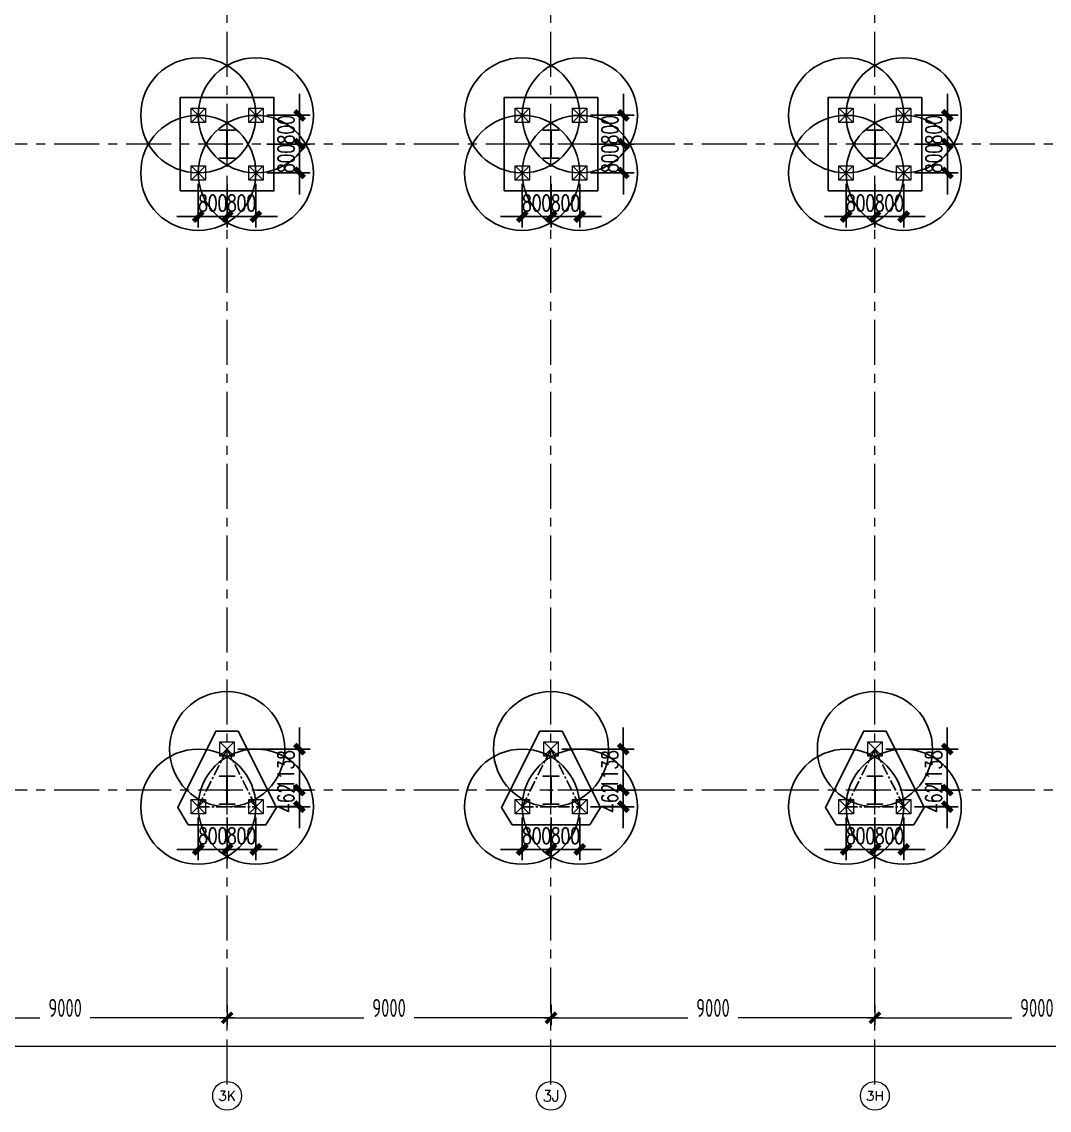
# Model space of a CAD drawing. Extents: x -1201378 to 2367219, y -619313 to 244905.
# Drawn here: x -770463 to -741915, y -264144 to -233898 of the extents above; entities that cross this region are included whole.
import ezdxf
from ezdxf.enums import TextEntityAlignment as Align

# ---------------------------------------------------------------- set-up
doc = ezdxf.new("R2010")
doc.units = 0
doc.header["$LTSCALE"] = 1000
doc.linetypes.add('CENTER', pattern=[2, 1.25, -0.25, 0.25, -0.25])
doc.layers.get('0').update_dxf_attribs({"linetype": 'CONTINUOUS'})
doc.layers.get('Defpoints').update_dxf_attribs({"linetype": 'CONTINUOUS'})
for name, color, linetype in [('A-WINDOW', 140, 'CONTINUOUS'), ('S-DIMZ', 115, 'CONTINUOUS'), ('S-DOTE1', 140, 'CENTER'), ('S-HATCH1-W', 252, 'CONTINUOUS')]:
    doc.layers.add(name, color=color, linetype=linetype)
for name, color, linetype, lineweight in [('S-axis', 111, 'CONTINUOUS', 0), ('S-col', 2, 'CONTINUOUS', 0), ('S-dote', 5, 'CENTER', 0), ('S-zhuang', 1, 'CONTINUOUS', 0)]:
    doc.layers.add(name, color=color, linetype=linetype, lineweight=lineweight)
doc.styles.add('_TCH_AXIS', font='COMPLEX', dxfattribs={"bigfont": 'GBCBIG'})
doc.styles.add('SS1', font='tj-romans1.shx', dxfattribs={"width": 0.7, "bigfont": 'tj-hztxt1.shx'})
doc.styles.add('TSSD_Dimension', font='tssdeng.shx', dxfattribs={"width": 0.7, "bigfont": 'hztxt.shx'})
doc.dimstyles.new('S-150-ARCHI', dxfattribs={"dimscale": 150, "dimtxt": 3, "dimasz": 2, "dimexe": 2, "dimexo": 2, "dimgap": 1, "dimtad": 1, "dimdec": 0, "dimzin": 0, "dimdsep": 46, "dimtxsty": 'SS1', "dimblk1": 'TT', "dimblk2": 'TT', "dimsah": 1, "dimcen": 1, "dimclrd": 256, "dimclre": 256, "dimclrt": 256, "dimadec": 0, "dimazin": 0, "dimtfac": 1, "dimtdec": 0, "dimtix": 1, "dimtmove": 2, "dimatfit": 0, "dimldrblk": 'TT', "dimfxl": 2, "dimtolj": 1, "dimtzin": 0, "dimarcsym": 0})
doc.dimstyles.new('TSSD_200_200', dxfattribs={"dimtxt": 500, "dimasz": 200, "dimexe": 200, "dimexo": 500, "dimgap": 200, "dimtad": 1, "dimdec": 0, "dimzin": 0, "dimdsep": 46, "dimtxsty": 'TSSD_Dimension', "dimblk": 'ARCHTICK', "dimcen": 0, "dimdle": 200, "dimclrt": 7, "dimadec": 0, "dimazin": 0, "dimtfac": 1, "dimtdec": 0, "dimtix": 1, "dimtmove": 2, "dimatfit": 3, "dimfxl": 1, "dimtolj": 1, "dimtzin": 0, "dimarcsym": 0})

# ---------------------------------------------------------------- blocks, each defined once
blk = doc.blocks.new('w42343243')
at = {"layer": 'S-col'}
blk.add_lwpolyline([(-165069, 621020), (-164639, 621020), (-164639, 621002), (-164848, 621002), (-164848, 620238), (-164639, 620238), (-164639, 620220), (-165069, 620220), (-165069, 620238), (-164860, 620238), (-164860, 621002), (-165069, 621002)], close=True, dxfattribs=at)
blk = doc.blocks.new('42343')
at = {"layer": 'A-WINDOW'}
for p in [(-45000, -53750), (-36000, -53750), (-27000, -53750), (-45000, -71700), (-36000, -71700), (-27000, -71700)]:
    blk.add_blockref('w42343243', p, dxfattribs=at)
blk = doc.blocks.new('_ArchTick')
at = {"color": 0, "linetype": 'ByBlock', "const_width": 0.5}
blk.add_lwpolyline([(-0.71, -0.71), (0.71, 0.71)], dxfattribs=at)
blk = doc.blocks.new('*D498')
at = {"layer": 'Defpoints', "color": 0, "transparency": 16777216}
for p in [(-173758, -360718), (-164758, -360718), (-164758, -361576)]:
    blk.add_point(p, dxfattribs=at)
at = {"layer": 'S-axis', "color": 0, "lineweight": -2, "transparency": 16777216}
for p, q in [((-173758, -361218), (-173758, -361776)), ((-164758, -361218), (-164758, -361776)), ((-173958, -361576), (-169957, -361576)), ((-164558, -361576), (-168560, -361576))]:
    blk.add_line(p, q, dxfattribs=at)
at = {"layer": 'S-axis', "color": 0, "lineweight": -2, "transparency": 16777216, "xscale": 200, "yscale": 200, "zscale": 200, "rotation": 180}
blk.add_blockref('_ArchTick', (-173758, -361576), dxfattribs=at)
at = {"layer": 'S-axis', "color": 0, "lineweight": -2, "transparency": 16777216, "xscale": 200, "yscale": 200, "zscale": 200}
blk.add_blockref('_ArchTick', (-164758, -361576), dxfattribs=at)
at = {"layer": 'S-axis', "color": 7, "transparency": 16777216, "insert": (-169258, -361301), "char_height": 500, "attachment_point": 5, "style": 'TSSD_Dimension'}
blk.add_mtext('\\A1;9000', dxfattribs=at)
blk = doc.blocks.new('*D499')
at = {"layer": 'Defpoints', "color": 0, "transparency": 16777216}
for p in [(-164758, -360718), (-155758, -360718), (-155758, -361576)]:
    blk.add_point(p, dxfattribs=at)
at = {"layer": 'S-axis', "color": 0, "lineweight": -2, "transparency": 16777216}
for p, q in [((-164758, -361218), (-164758, -361776)), ((-155758, -361218), (-155758, -361776)), ((-164958, -361576), (-160957, -361576)), ((-155558, -361576), (-159560, -361576))]:
    blk.add_line(p, q, dxfattribs=at)
at = {"layer": 'S-axis', "color": 0, "lineweight": -2, "transparency": 16777216, "xscale": 200, "yscale": 200, "zscale": 200, "rotation": 180}
blk.add_blockref('_ArchTick', (-164758, -361576), dxfattribs=at)
at = {"layer": 'S-axis', "color": 0, "lineweight": -2, "transparency": 16777216, "xscale": 200, "yscale": 200, "zscale": 200}
blk.add_blockref('_ArchTick', (-155758, -361576), dxfattribs=at)
at = {"layer": 'S-axis', "color": 7, "transparency": 16777216, "insert": (-160258, -361301), "char_height": 500, "attachment_point": 5, "style": 'TSSD_Dimension'}
blk.add_mtext('\\A1;9000', dxfattribs=at)
blk = doc.blocks.new('*D500')
at = {"layer": 'Defpoints', "color": 0, "transparency": 16777216}
for p in [(-155758, -360718), (-146758, -360718), (-146758, -361576)]:
    blk.add_point(p, dxfattribs=at)
at = {"layer": 'S-axis', "color": 0, "lineweight": -2, "transparency": 16777216}
for p, q in [((-155758, -361218), (-155758, -361776)), ((-146758, -361218), (-146758, -361776)), ((-155958, -361576), (-151957, -361576)), ((-146558, -361576), (-150560, -361576))]:
    blk.add_line(p, q, dxfattribs=at)
at = {"layer": 'S-axis', "color": 0, "lineweight": -2, "transparency": 16777216, "xscale": 200, "yscale": 200, "zscale": 200, "rotation": 180}
blk.add_blockref('_ArchTick', (-155758, -361576), dxfattribs=at)
at = {"layer": 'S-axis', "color": 0, "lineweight": -2, "transparency": 16777216, "xscale": 200, "yscale": 200, "zscale": 200}
blk.add_blockref('_ArchTick', (-146758, -361576), dxfattribs=at)
at = {"layer": 'S-axis', "color": 7, "transparency": 16777216, "insert": (-151258, -361301), "char_height": 500, "attachment_point": 5, "style": 'TSSD_Dimension'}
blk.add_mtext('\\A1;9000', dxfattribs=at)
blk = doc.blocks.new('*D501')
at = {"layer": 'Defpoints', "color": 0, "transparency": 16777216}
for p in [(-146758, -360718), (-137758, -360718), (-137758, -361576)]:
    blk.add_point(p, dxfattribs=at)
at = {"layer": 'S-axis', "color": 0, "lineweight": -2, "transparency": 16777216}
for p, q in [((-146758, -361218), (-146758, -361776)), ((-137758, -361218), (-137758, -361776)), ((-146958, -361576), (-142957, -361576)), ((-137558, -361576), (-141560, -361576))]:
    blk.add_line(p, q, dxfattribs=at)
at = {"layer": 'S-axis', "color": 0, "lineweight": -2, "transparency": 16777216, "xscale": 200, "yscale": 200, "zscale": 200, "rotation": 180}
blk.add_blockref('_ArchTick', (-146758, -361576), dxfattribs=at)
at = {"layer": 'S-axis', "color": 0, "lineweight": -2, "transparency": 16777216, "xscale": 200, "yscale": 200, "zscale": 200}
blk.add_blockref('_ArchTick', (-137758, -361576), dxfattribs=at)
at = {"layer": 'S-axis', "color": 7, "transparency": 16777216, "insert": (-142258, -361301), "char_height": 500, "attachment_point": 5, "style": 'TSSD_Dimension'}
blk.add_mtext('\\A1;9000', dxfattribs=at)
blk = doc.blocks.new('*D458')
at = {"layer": 'Defpoints', "color": 0, "transparency": 16777216}
for p in [(-268658, -360818), (-82958, -360818), (-82958, -362376)]:
    blk.add_point(p, dxfattribs=at)
at = {"layer": 'S-axis', "color": 0, "lineweight": -2, "transparency": 16777216}
for p, q in [((-268658, -361318), (-268658, -362576)), ((-82958, -361318), (-82958, -362576)), ((-268858, -362376), (-176749, -362376)), ((-82758, -362376), (-174868, -362376))]:
    blk.add_line(p, q, dxfattribs=at)
at = {"layer": 'S-axis', "color": 0, "lineweight": -2, "transparency": 16777216, "xscale": 200, "yscale": 200, "zscale": 200, "rotation": 180}
blk.add_blockref('_ArchTick', (-268658, -362376), dxfattribs=at)
at = {"layer": 'S-axis', "color": 0, "lineweight": -2, "transparency": 16777216, "xscale": 200, "yscale": 200, "zscale": 200}
blk.add_blockref('_ArchTick', (-82958, -362376), dxfattribs=at)
at = {"layer": 'S-axis', "color": 7, "transparency": 16777216, "insert": (-175808, -362101), "char_height": 500, "attachment_point": 5, "style": 'TSSD_Dimension'}
blk.add_mtext('\\A1;185700', dxfattribs=at)
blk = doc.blocks.new('S-ZHUANG-400')
at = {"layer": 'S-zhuang'}
for p, q in [((200, -200), (-200, 200)), ((-200, -200), (200, 200))]:
    blk.add_line(p, q, dxfattribs=at)
blk.add_lwpolyline([(-200, 200), (200, 200), (200, -200), (-200, -200)], close=True, dxfattribs=at)
blk = doc.blocks.new('CT4')
at = {"layer": 'Defpoints'}
for centre in [(-100831, -168442), (-99231, -168442), (-100831, -170042), (-99231, -170042)]:
    blk.add_circle(centre, 1600, dxfattribs=at)
at = {"layer": 'S-DOTE1', "ltscale": 0.25}
for p, q in [((-99971, -169242), (-100091, -169242)), ((-100031, -169182), (-100031, -169302))]:
    blk.add_line(p, q, dxfattribs=at)
at = {"layer": 'S-HATCH1-W'}
blk.add_lwpolyline([(-101331, -170542), (-101331, -167942), (-98731, -167942), (-98731, -170542)], close=True, dxfattribs=at)
at = {"layer": 'S-zhuang', "rotation": 90.00000000000001}
for p in [(-100831, -168442), (-99231, -168442), (-100831, -170042), (-99231, -170042)]:
    blk.add_blockref('S-ZHUANG-400', p, dxfattribs=at)
blk = doc.blocks.new('CT3')
at = {"layer": 'Defpoints'}
for centre in [(-101758, -256416), (-102558, -258016), (-100958, -258016)]:
    blk.add_circle(centre, 1600, dxfattribs=at)
at = {"layer": 'S-DOTE1', "ltscale": 0.25}
for p, q in [((-101698, -257554), (-101818, -257554)), ((-101758, -257494), (-101758, -257614))]:
    blk.add_line(p, q, dxfattribs=at)
at = {"layer": 'S-DOTE1', "linetype": 'CENTER', "ltscale": 0.25}
blk.add_lwpolyline([(-100958, -258016), (-101758, -256416), (-102558, -258016)], close=True, dxfattribs=at)
at = {"layer": 'S-HATCH1-W'}
blk.add_lwpolyline([(-101449, -255916), (-102067, -255916), (-103130, -258042), (-102837, -258516), (-100680, -258516), (-100387, -258042)], close=True, dxfattribs=at)
at = {"layer": 'S-zhuang', "rotation": 90.00000000000001}
for p in [(-101758, -256416), (-102558, -258016), (-100958, -258016)]:
    blk.add_blockref('S-ZHUANG-400', p, dxfattribs=at)
blk = doc.blocks.new('TT')
blk.add_line((-0.97, 0), (0.97, 0))
at = {"const_width": 0.45}
blk.add_lwpolyline([(-0.44, -0.44), (0.44, 0.44)], dxfattribs=at)
blk = doc.blocks.new('*D674')
at = {"layer": 'Defpoints', "color": 0, "transparency": 16777216}
for p in [(-765558, -238098), (-764758, -238098), (-764758, -239311)]:
    blk.add_point(p, dxfattribs=at)
at = {"layer": 'S-DIMZ', "lineweight": -2, "transparency": 16777216}
for p, q in [((-765558, -238398), (-765558, -239611)), ((-764758, -238398), (-764758, -239611)), ((-765858, -239311), (-766158, -239311)), ((-765558, -239311), (-764758, -239311)), ((-764458, -239311), (-764158, -239311))]:
    blk.add_line(p, q, dxfattribs=at)
at = {"layer": 'S-DIMZ', "lineweight": -2, "transparency": 16777216, "xscale": 300, "yscale": 300, "zscale": 300}
blk.add_blockref('TT', (-765558, -239311), dxfattribs=at)
at = {"layer": 'S-DIMZ', "lineweight": -2, "transparency": 16777216, "xscale": 300, "yscale": 300, "zscale": 300, "rotation": 180}
blk.add_blockref('TT', (-764758, -239311), dxfattribs=at)
at = {"layer": 'S-DIMZ', "transparency": 16777216, "insert": (-765158, -238936), "char_height": 450, "attachment_point": 5, "style": 'SS1'}
blk.add_mtext('\\A1;800', dxfattribs=at)
blk = doc.blocks.new('*D675')
at = {"layer": 'Defpoints', "color": 0, "transparency": 16777216}
for p in [(-764758, -238098), (-763958, -238098), (-763958, -239311)]:
    blk.add_point(p, dxfattribs=at)
at = {"layer": 'S-DIMZ', "lineweight": -2, "transparency": 16777216}
for p, q in [((-764758, -238398), (-764758, -239611)), ((-763958, -238398), (-763958, -239611)), ((-765058, -239311), (-765358, -239311)), ((-764758, -239311), (-763958, -239311)), ((-763658, -239311), (-763358, -239311))]:
    blk.add_line(p, q, dxfattribs=at)
at = {"layer": 'S-DIMZ', "lineweight": -2, "transparency": 16777216, "xscale": 300, "yscale": 300, "zscale": 300}
blk.add_blockref('TT', (-764758, -239311), dxfattribs=at)
at = {"layer": 'S-DIMZ', "lineweight": -2, "transparency": 16777216, "xscale": 300, "yscale": 300, "zscale": 300, "rotation": 180}
blk.add_blockref('TT', (-763958, -239311), dxfattribs=at)
at = {"layer": 'S-DIMZ', "transparency": 16777216, "insert": (-764358, -238936), "char_height": 450, "attachment_point": 5, "style": 'SS1'}
blk.add_mtext('\\A1;800', dxfattribs=at)
blk = doc.blocks.new('*D676')
at = {"layer": 'Defpoints', "color": 0, "transparency": 16777216}
for p in [(-763958, -236498), (-763958, -237298), (-762746, -237298)]:
    blk.add_point(p, dxfattribs=at)
at = {"layer": 'S-DIMZ', "lineweight": -2, "transparency": 16777216}
for p, q in [((-762746, -236198), (-762746, -235898)), ((-763658, -236498), (-762446, -236498)), ((-762746, -236498), (-762746, -237298)), ((-763658, -237298), (-762446, -237298)), ((-762746, -237598), (-762746, -237898))]:
    blk.add_line(p, q, dxfattribs=at)
at = {"layer": 'S-DIMZ', "lineweight": -2, "transparency": 16777216, "xscale": 300, "yscale": 300, "zscale": 300}
for p, rotation in [((-762746, -236498), 270), ((-762746, -237298), 90)]:
    blk.add_blockref('TT', p, dxfattribs=dict(at, rotation=rotation))
at = {"layer": 'S-DIMZ', "transparency": 16777216, "insert": (-763121, -236898), "char_height": 450, "attachment_point": 5, "rotation": 90, "style": 'SS1'}
blk.add_mtext('\\A1;800', dxfattribs=at)
blk = doc.blocks.new('*D677')
at = {"layer": 'Defpoints', "color": 0, "transparency": 16777216}
for p in [(-763958, -237298), (-763958, -238098), (-762746, -238098)]:
    blk.add_point(p, dxfattribs=at)
at = {"layer": 'S-DIMZ', "lineweight": -2, "transparency": 16777216}
for p, q in [((-762746, -236998), (-762746, -236698)), ((-763658, -237298), (-762446, -237298)), ((-762746, -237298), (-762746, -238098)), ((-763658, -238098), (-762446, -238098)), ((-762746, -238398), (-762746, -238698))]:
    blk.add_line(p, q, dxfattribs=at)
at = {"layer": 'S-DIMZ', "lineweight": -2, "transparency": 16777216, "xscale": 300, "yscale": 300, "zscale": 300}
for p, rotation in [((-762746, -237298), 270), ((-762746, -238098), 90)]:
    blk.add_blockref('TT', p, dxfattribs=dict(at, rotation=rotation))
at = {"layer": 'S-DIMZ', "transparency": 16777216, "insert": (-763121, -237698), "char_height": 450, "attachment_point": 5, "rotation": 90, "style": 'SS1'}
blk.add_mtext('\\A1;800', dxfattribs=at)
blk = doc.blocks.new('*D664')
at = {"layer": 'Defpoints', "color": 0, "transparency": 16777216}
for p in [(-765558, -255710), (-764758, -255710), (-764758, -256896)]:
    blk.add_point(p, dxfattribs=at)
at = {"layer": 'S-DIMZ', "lineweight": -2, "transparency": 16777216}
for p, q in [((-765558, -256010), (-765558, -257196)), ((-764758, -256010), (-764758, -257196)), ((-765858, -256896), (-766158, -256896)), ((-765558, -256896), (-764758, -256896)), ((-764458, -256896), (-764158, -256896))]:
    blk.add_line(p, q, dxfattribs=at)
at = {"layer": 'S-DIMZ', "lineweight": -2, "transparency": 16777216, "xscale": 300, "yscale": 300, "zscale": 300}
blk.add_blockref('TT', (-765558, -256896), dxfattribs=at)
at = {"layer": 'S-DIMZ', "lineweight": -2, "transparency": 16777216, "xscale": 300, "yscale": 300, "zscale": 300, "rotation": 180}
blk.add_blockref('TT', (-764758, -256896), dxfattribs=at)
at = {"layer": 'S-DIMZ', "transparency": 16777216, "insert": (-765158, -256521), "char_height": 450, "attachment_point": 5, "style": 'SS1'}
blk.add_mtext('\\A1;800', dxfattribs=at)
blk = doc.blocks.new('*D665')
at = {"layer": 'Defpoints', "color": 0, "transparency": 16777216}
for p in [(-764758, -255710), (-763958, -255710), (-763958, -256896)]:
    blk.add_point(p, dxfattribs=at)
at = {"layer": 'S-DIMZ', "lineweight": -2, "transparency": 16777216}
for p, q in [((-764758, -256010), (-764758, -257196)), ((-763958, -256010), (-763958, -257196)), ((-765058, -256896), (-765358, -256896)), ((-764758, -256896), (-763958, -256896)), ((-763658, -256896), (-763358, -256896))]:
    blk.add_line(p, q, dxfattribs=at)
at = {"layer": 'S-DIMZ', "lineweight": -2, "transparency": 16777216, "xscale": 300, "yscale": 300, "zscale": 300}
blk.add_blockref('TT', (-764758, -256896), dxfattribs=at)
at = {"layer": 'S-DIMZ', "lineweight": -2, "transparency": 16777216, "xscale": 300, "yscale": 300, "zscale": 300, "rotation": 180}
blk.add_blockref('TT', (-763958, -256896), dxfattribs=at)
at = {"layer": 'S-DIMZ', "transparency": 16777216, "insert": (-764358, -256521), "char_height": 450, "attachment_point": 5, "style": 'SS1'}
blk.add_mtext('\\A1;800', dxfattribs=at)
blk = doc.blocks.new('*D690')
at = {"layer": 'Defpoints', "color": 0, "transparency": 16777216}
for p in [(-756558, -238098), (-755758, -238098), (-755758, -239311)]:
    blk.add_point(p, dxfattribs=at)
at = {"layer": 'S-DIMZ', "lineweight": -2, "transparency": 16777216}
for p, q in [((-756558, -238398), (-756558, -239611)), ((-755758, -238398), (-755758, -239611)), ((-756858, -239311), (-757158, -239311)), ((-756558, -239311), (-755758, -239311)), ((-755458, -239311), (-755158, -239311))]:
    blk.add_line(p, q, dxfattribs=at)
at = {"layer": 'S-DIMZ', "lineweight": -2, "transparency": 16777216, "xscale": 300, "yscale": 300, "zscale": 300}
blk.add_blockref('TT', (-756558, -239311), dxfattribs=at)
at = {"layer": 'S-DIMZ', "lineweight": -2, "transparency": 16777216, "xscale": 300, "yscale": 300, "zscale": 300, "rotation": 180}
blk.add_blockref('TT', (-755758, -239311), dxfattribs=at)
at = {"layer": 'S-DIMZ', "transparency": 16777216, "insert": (-756158, -238936), "char_height": 450, "attachment_point": 5, "style": 'SS1'}
blk.add_mtext('\\A1;800', dxfattribs=at)
blk = doc.blocks.new('*D691')
at = {"layer": 'Defpoints', "color": 0, "transparency": 16777216}
for p in [(-755758, -238098), (-754958, -238098), (-754958, -239311)]:
    blk.add_point(p, dxfattribs=at)
at = {"layer": 'S-DIMZ', "lineweight": -2, "transparency": 16777216}
for p, q in [((-755758, -238398), (-755758, -239611)), ((-754958, -238398), (-754958, -239611)), ((-756058, -239311), (-756358, -239311)), ((-755758, -239311), (-754958, -239311)), ((-754658, -239311), (-754358, -239311))]:
    blk.add_line(p, q, dxfattribs=at)
at = {"layer": 'S-DIMZ', "lineweight": -2, "transparency": 16777216, "xscale": 300, "yscale": 300, "zscale": 300}
blk.add_blockref('TT', (-755758, -239311), dxfattribs=at)
at = {"layer": 'S-DIMZ', "lineweight": -2, "transparency": 16777216, "xscale": 300, "yscale": 300, "zscale": 300, "rotation": 180}
blk.add_blockref('TT', (-754958, -239311), dxfattribs=at)
at = {"layer": 'S-DIMZ', "transparency": 16777216, "insert": (-755358, -238936), "char_height": 450, "attachment_point": 5, "style": 'SS1'}
blk.add_mtext('\\A1;800', dxfattribs=at)
blk = doc.blocks.new('*D692')
at = {"layer": 'Defpoints', "color": 0, "transparency": 16777216}
for p in [(-754958, -236498), (-754958, -237298), (-753746, -237298)]:
    blk.add_point(p, dxfattribs=at)
at = {"layer": 'S-DIMZ', "lineweight": -2, "transparency": 16777216}
for p, q in [((-753746, -236198), (-753746, -235898)), ((-754658, -236498), (-753446, -236498)), ((-753746, -236498), (-753746, -237298)), ((-754658, -237298), (-753446, -237298)), ((-753746, -237598), (-753746, -237898))]:
    blk.add_line(p, q, dxfattribs=at)
at = {"layer": 'S-DIMZ', "lineweight": -2, "transparency": 16777216, "xscale": 300, "yscale": 300, "zscale": 300}
for p, rotation in [((-753746, -236498), 270), ((-753746, -237298), 90)]:
    blk.add_blockref('TT', p, dxfattribs=dict(at, rotation=rotation))
at = {"layer": 'S-DIMZ', "transparency": 16777216, "insert": (-754121, -236898), "char_height": 450, "attachment_point": 5, "rotation": 90, "style": 'SS1'}
blk.add_mtext('\\A1;800', dxfattribs=at)
blk = doc.blocks.new('*D693')
at = {"layer": 'Defpoints', "color": 0, "transparency": 16777216}
for p in [(-754958, -237298), (-754958, -238098), (-753746, -238098)]:
    blk.add_point(p, dxfattribs=at)
at = {"layer": 'S-DIMZ', "lineweight": -2, "transparency": 16777216}
for p, q in [((-753746, -236998), (-753746, -236698)), ((-754658, -237298), (-753446, -237298)), ((-753746, -237298), (-753746, -238098)), ((-754658, -238098), (-753446, -238098)), ((-753746, -238398), (-753746, -238698))]:
    blk.add_line(p, q, dxfattribs=at)
at = {"layer": 'S-DIMZ', "lineweight": -2, "transparency": 16777216, "xscale": 300, "yscale": 300, "zscale": 300}
for p, rotation in [((-753746, -237298), 270), ((-753746, -238098), 90)]:
    blk.add_blockref('TT', p, dxfattribs=dict(at, rotation=rotation))
at = {"layer": 'S-DIMZ', "transparency": 16777216, "insert": (-754121, -237698), "char_height": 450, "attachment_point": 5, "rotation": 90, "style": 'SS1'}
blk.add_mtext('\\A1;800', dxfattribs=at)
blk = doc.blocks.new('*D680')
at = {"layer": 'Defpoints', "color": 0, "transparency": 16777216}
for p in [(-756558, -255710), (-755758, -255710), (-755758, -256896)]:
    blk.add_point(p, dxfattribs=at)
at = {"layer": 'S-DIMZ', "lineweight": -2, "transparency": 16777216}
for p, q in [((-756558, -256010), (-756558, -257196)), ((-755758, -256010), (-755758, -257196)), ((-756858, -256896), (-757158, -256896)), ((-756558, -256896), (-755758, -256896)), ((-755458, -256896), (-755158, -256896))]:
    blk.add_line(p, q, dxfattribs=at)
at = {"layer": 'S-DIMZ', "lineweight": -2, "transparency": 16777216, "xscale": 300, "yscale": 300, "zscale": 300}
blk.add_blockref('TT', (-756558, -256896), dxfattribs=at)
at = {"layer": 'S-DIMZ', "lineweight": -2, "transparency": 16777216, "xscale": 300, "yscale": 300, "zscale": 300, "rotation": 180}
blk.add_blockref('TT', (-755758, -256896), dxfattribs=at)
at = {"layer": 'S-DIMZ', "transparency": 16777216, "insert": (-756158, -256521), "char_height": 450, "attachment_point": 5, "style": 'SS1'}
blk.add_mtext('\\A1;800', dxfattribs=at)
blk = doc.blocks.new('*D681')
at = {"layer": 'Defpoints', "color": 0, "transparency": 16777216}
for p in [(-755758, -255710), (-754958, -255710), (-754958, -256896)]:
    blk.add_point(p, dxfattribs=at)
at = {"layer": 'S-DIMZ', "lineweight": -2, "transparency": 16777216}
for p, q in [((-755758, -256010), (-755758, -257196)), ((-754958, -256010), (-754958, -257196)), ((-756058, -256896), (-756358, -256896)), ((-755758, -256896), (-754958, -256896)), ((-754658, -256896), (-754358, -256896))]:
    blk.add_line(p, q, dxfattribs=at)
at = {"layer": 'S-DIMZ', "lineweight": -2, "transparency": 16777216, "xscale": 300, "yscale": 300, "zscale": 300}
blk.add_blockref('TT', (-755758, -256896), dxfattribs=at)
at = {"layer": 'S-DIMZ', "lineweight": -2, "transparency": 16777216, "xscale": 300, "yscale": 300, "zscale": 300, "rotation": 180}
blk.add_blockref('TT', (-754958, -256896), dxfattribs=at)
at = {"layer": 'S-DIMZ', "transparency": 16777216, "insert": (-755358, -256521), "char_height": 450, "attachment_point": 5, "style": 'SS1'}
blk.add_mtext('\\A1;800', dxfattribs=at)
blk = doc.blocks.new('*D706')
at = {"layer": 'Defpoints', "color": 0, "transparency": 16777216}
for p in [(-747558, -238098), (-746758, -238098), (-746758, -239311)]:
    blk.add_point(p, dxfattribs=at)
at = {"layer": 'S-DIMZ', "lineweight": -2, "transparency": 16777216}
for p, q in [((-747558, -238398), (-747558, -239611)), ((-746758, -238398), (-746758, -239611)), ((-747858, -239311), (-748158, -239311)), ((-747558, -239311), (-746758, -239311)), ((-746458, -239311), (-746158, -239311))]:
    blk.add_line(p, q, dxfattribs=at)
at = {"layer": 'S-DIMZ', "lineweight": -2, "transparency": 16777216, "xscale": 300, "yscale": 300, "zscale": 300}
blk.add_blockref('TT', (-747558, -239311), dxfattribs=at)
at = {"layer": 'S-DIMZ', "lineweight": -2, "transparency": 16777216, "xscale": 300, "yscale": 300, "zscale": 300, "rotation": 180}
blk.add_blockref('TT', (-746758, -239311), dxfattribs=at)
at = {"layer": 'S-DIMZ', "transparency": 16777216, "insert": (-747158, -238936), "char_height": 450, "attachment_point": 5, "style": 'SS1'}
blk.add_mtext('\\A1;800', dxfattribs=at)
blk = doc.blocks.new('*D707')
at = {"layer": 'Defpoints', "color": 0, "transparency": 16777216}
for p in [(-746758, -238098), (-745958, -238098), (-745958, -239311)]:
    blk.add_point(p, dxfattribs=at)
at = {"layer": 'S-DIMZ', "lineweight": -2, "transparency": 16777216}
for p, q in [((-746758, -238398), (-746758, -239611)), ((-745958, -238398), (-745958, -239611)), ((-747058, -239311), (-747358, -239311)), ((-746758, -239311), (-745958, -239311)), ((-745658, -239311), (-745358, -239311))]:
    blk.add_line(p, q, dxfattribs=at)
at = {"layer": 'S-DIMZ', "lineweight": -2, "transparency": 16777216, "xscale": 300, "yscale": 300, "zscale": 300}
blk.add_blockref('TT', (-746758, -239311), dxfattribs=at)
at = {"layer": 'S-DIMZ', "lineweight": -2, "transparency": 16777216, "xscale": 300, "yscale": 300, "zscale": 300, "rotation": 180}
blk.add_blockref('TT', (-745958, -239311), dxfattribs=at)
at = {"layer": 'S-DIMZ', "transparency": 16777216, "insert": (-746358, -238936), "char_height": 450, "attachment_point": 5, "style": 'SS1'}
blk.add_mtext('\\A1;800', dxfattribs=at)
blk = doc.blocks.new('*D708')
at = {"layer": 'Defpoints', "color": 0, "transparency": 16777216}
for p in [(-745958, -236498), (-745958, -237298), (-744746, -237298)]:
    blk.add_point(p, dxfattribs=at)
at = {"layer": 'S-DIMZ', "lineweight": -2, "transparency": 16777216}
for p, q in [((-744746, -236198), (-744746, -235898)), ((-745658, -236498), (-744446, -236498)), ((-744746, -236498), (-744746, -237298)), ((-745658, -237298), (-744446, -237298)), ((-744746, -237598), (-744746, -237898))]:
    blk.add_line(p, q, dxfattribs=at)
at = {"layer": 'S-DIMZ', "lineweight": -2, "transparency": 16777216, "xscale": 300, "yscale": 300, "zscale": 300}
for p, rotation in [((-744746, -236498), 270), ((-744746, -237298), 90)]:
    blk.add_blockref('TT', p, dxfattribs=dict(at, rotation=rotation))
at = {"layer": 'S-DIMZ', "transparency": 16777216, "insert": (-745121, -236898), "char_height": 450, "attachment_point": 5, "rotation": 90, "style": 'SS1'}
blk.add_mtext('\\A1;800', dxfattribs=at)
blk = doc.blocks.new('*D709')
at = {"layer": 'Defpoints', "color": 0, "transparency": 16777216}
for p in [(-745958, -237298), (-745958, -238098), (-744746, -238098)]:
    blk.add_point(p, dxfattribs=at)
at = {"layer": 'S-DIMZ', "lineweight": -2, "transparency": 16777216}
for p, q in [((-744746, -236998), (-744746, -236698)), ((-745658, -237298), (-744446, -237298)), ((-744746, -237298), (-744746, -238098)), ((-745658, -238098), (-744446, -238098)), ((-744746, -238398), (-744746, -238698))]:
    blk.add_line(p, q, dxfattribs=at)
at = {"layer": 'S-DIMZ', "lineweight": -2, "transparency": 16777216, "xscale": 300, "yscale": 300, "zscale": 300}
for p, rotation in [((-744746, -237298), 270), ((-744746, -238098), 90)]:
    blk.add_blockref('TT', p, dxfattribs=dict(at, rotation=rotation))
at = {"layer": 'S-DIMZ', "transparency": 16777216, "insert": (-745121, -237698), "char_height": 450, "attachment_point": 5, "rotation": 90, "style": 'SS1'}
blk.add_mtext('\\A1;800', dxfattribs=at)
blk = doc.blocks.new('*D696')
at = {"layer": 'Defpoints', "color": 0, "transparency": 16777216}
for p in [(-747558, -255710), (-746758, -255710), (-746758, -256896)]:
    blk.add_point(p, dxfattribs=at)
at = {"layer": 'S-DIMZ', "lineweight": -2, "transparency": 16777216}
for p, q in [((-747558, -256010), (-747558, -257196)), ((-746758, -256010), (-746758, -257196)), ((-747858, -256896), (-748158, -256896)), ((-747558, -256896), (-746758, -256896)), ((-746458, -256896), (-746158, -256896))]:
    blk.add_line(p, q, dxfattribs=at)
at = {"layer": 'S-DIMZ', "lineweight": -2, "transparency": 16777216, "xscale": 300, "yscale": 300, "zscale": 300}
blk.add_blockref('TT', (-747558, -256896), dxfattribs=at)
at = {"layer": 'S-DIMZ', "lineweight": -2, "transparency": 16777216, "xscale": 300, "yscale": 300, "zscale": 300, "rotation": 180}
blk.add_blockref('TT', (-746758, -256896), dxfattribs=at)
at = {"layer": 'S-DIMZ', "transparency": 16777216, "insert": (-747158, -256521), "char_height": 450, "attachment_point": 5, "style": 'SS1'}
blk.add_mtext('\\A1;800', dxfattribs=at)
blk = doc.blocks.new('*D697')
at = {"layer": 'Defpoints', "color": 0, "transparency": 16777216}
for p in [(-746758, -255710), (-745958, -255710), (-745958, -256896)]:
    blk.add_point(p, dxfattribs=at)
at = {"layer": 'S-DIMZ', "lineweight": -2, "transparency": 16777216}
for p, q in [((-746758, -256010), (-746758, -257196)), ((-745958, -256010), (-745958, -257196)), ((-747058, -256896), (-747358, -256896)), ((-746758, -256896), (-745958, -256896)), ((-745658, -256896), (-745358, -256896))]:
    blk.add_line(p, q, dxfattribs=at)
at = {"layer": 'S-DIMZ', "lineweight": -2, "transparency": 16777216, "xscale": 300, "yscale": 300, "zscale": 300}
blk.add_blockref('TT', (-746758, -256896), dxfattribs=at)
at = {"layer": 'S-DIMZ', "lineweight": -2, "transparency": 16777216, "xscale": 300, "yscale": 300, "zscale": 300, "rotation": 180}
blk.add_blockref('TT', (-745958, -256896), dxfattribs=at)
at = {"layer": 'S-DIMZ', "transparency": 16777216, "insert": (-746358, -256521), "char_height": 450, "attachment_point": 5, "style": 'SS1'}
blk.add_mtext('\\A1;800', dxfattribs=at)
blk = doc.blocks.new('*D1170')
at = {"layer": 'Defpoints', "color": 0, "transparency": 16777216}
for p in [(-764225, -255248), (-762749, -255248), (-763958, -255710)]:
    blk.add_point(p, dxfattribs=at)
at = {"layer": 'S-DIMZ', "lineweight": -2, "transparency": 16777216}
for p, q in [((-762749, -254948), (-762749, -254648)), ((-763925, -255248), (-762449, -255248)), ((-762749, -255710), (-762749, -255248)), ((-763658, -255710), (-762449, -255710)), ((-762749, -256010), (-762749, -256310))]:
    blk.add_line(p, q, dxfattribs=at)
at = {"layer": 'S-DIMZ', "lineweight": -2, "transparency": 16777216, "xscale": 300, "yscale": 300, "zscale": 300}
for p, rotation in [((-762749, -255248), 270), ((-762749, -255710), 90)]:
    blk.add_blockref('TT', p, dxfattribs=dict(at, rotation=rotation))
at = {"layer": 'S-DIMZ', "transparency": 16777216, "insert": (-763124, -255479), "char_height": 450, "attachment_point": 5, "rotation": 90, "style": 'SS1'}
blk.add_mtext('\\A1;462', dxfattribs=at)
blk = doc.blocks.new('*D1171')
at = {"layer": 'Defpoints', "color": 0, "transparency": 16777216}
for p in [(-764758, -254110), (-762749, -254110), (-764225, -255248)]:
    blk.add_point(p, dxfattribs=at)
at = {"layer": 'S-DIMZ', "lineweight": -2, "transparency": 16777216}
for p, q in [((-762749, -253810), (-762749, -253510)), ((-764458, -254110), (-762449, -254110)), ((-762749, -255248), (-762749, -254110)), ((-763925, -255248), (-762449, -255248)), ((-762749, -255548), (-762749, -255848))]:
    blk.add_line(p, q, dxfattribs=at)
at = {"layer": 'S-DIMZ', "lineweight": -2, "transparency": 16777216, "xscale": 300, "yscale": 300, "zscale": 300}
for p, rotation in [((-762749, -254110), 270), ((-762749, -255248), 90)]:
    blk.add_blockref('TT', p, dxfattribs=dict(at, rotation=rotation))
at = {"layer": 'S-DIMZ', "transparency": 16777216, "insert": (-763124, -254679), "char_height": 450, "attachment_point": 5, "rotation": 90, "style": 'SS1'}
blk.add_mtext('\\A1;1138', dxfattribs=at)
blk = doc.blocks.new('*D1172')
at = {"layer": 'Defpoints', "color": 0, "transparency": 16777216}
for p in [(-755225, -255248), (-753749, -255248), (-754958, -255710)]:
    blk.add_point(p, dxfattribs=at)
at = {"layer": 'S-DIMZ', "lineweight": -2, "transparency": 16777216}
for p, q in [((-753749, -254948), (-753749, -254648)), ((-754925, -255248), (-753449, -255248)), ((-753749, -255710), (-753749, -255248)), ((-754658, -255710), (-753449, -255710)), ((-753749, -256010), (-753749, -256310))]:
    blk.add_line(p, q, dxfattribs=at)
at = {"layer": 'S-DIMZ', "lineweight": -2, "transparency": 16777216, "xscale": 300, "yscale": 300, "zscale": 300}
for p, rotation in [((-753749, -255248), 270), ((-753749, -255710), 90)]:
    blk.add_blockref('TT', p, dxfattribs=dict(at, rotation=rotation))
at = {"layer": 'S-DIMZ', "transparency": 16777216, "insert": (-754124, -255479), "char_height": 450, "attachment_point": 5, "rotation": 90, "style": 'SS1'}
blk.add_mtext('\\A1;462', dxfattribs=at)
blk = doc.blocks.new('*D1173')
at = {"layer": 'Defpoints', "color": 0, "transparency": 16777216}
for p in [(-755758, -254110), (-753749, -254110), (-755225, -255248)]:
    blk.add_point(p, dxfattribs=at)
at = {"layer": 'S-DIMZ', "lineweight": -2, "transparency": 16777216}
for p, q in [((-753749, -253810), (-753749, -253510)), ((-755458, -254110), (-753449, -254110)), ((-753749, -255248), (-753749, -254110)), ((-754925, -255248), (-753449, -255248)), ((-753749, -255548), (-753749, -255848))]:
    blk.add_line(p, q, dxfattribs=at)
at = {"layer": 'S-DIMZ', "lineweight": -2, "transparency": 16777216, "xscale": 300, "yscale": 300, "zscale": 300}
for p, rotation in [((-753749, -254110), 270), ((-753749, -255248), 90)]:
    blk.add_blockref('TT', p, dxfattribs=dict(at, rotation=rotation))
at = {"layer": 'S-DIMZ', "transparency": 16777216, "insert": (-754124, -254679), "char_height": 450, "attachment_point": 5, "rotation": 90, "style": 'SS1'}
blk.add_mtext('\\A1;1138', dxfattribs=at)
blk = doc.blocks.new('*D1174')
at = {"layer": 'Defpoints', "color": 0, "transparency": 16777216}
for p in [(-746225, -255248), (-744749, -255248), (-745958, -255710)]:
    blk.add_point(p, dxfattribs=at)
at = {"layer": 'S-DIMZ', "lineweight": -2, "transparency": 16777216}
for p, q in [((-744749, -254948), (-744749, -254648)), ((-745925, -255248), (-744449, -255248)), ((-744749, -255710), (-744749, -255248)), ((-745658, -255710), (-744449, -255710)), ((-744749, -256010), (-744749, -256310))]:
    blk.add_line(p, q, dxfattribs=at)
at = {"layer": 'S-DIMZ', "lineweight": -2, "transparency": 16777216, "xscale": 300, "yscale": 300, "zscale": 300}
for p, rotation in [((-744749, -255248), 270), ((-744749, -255710), 90)]:
    blk.add_blockref('TT', p, dxfattribs=dict(at, rotation=rotation))
at = {"layer": 'S-DIMZ', "transparency": 16777216, "insert": (-745124, -255479), "char_height": 450, "attachment_point": 5, "rotation": 90, "style": 'SS1'}
blk.add_mtext('\\A1;462', dxfattribs=at)
blk = doc.blocks.new('*D1175')
at = {"layer": 'Defpoints', "color": 0, "transparency": 16777216}
for p in [(-746758, -254110), (-744749, -254110), (-746225, -255248)]:
    blk.add_point(p, dxfattribs=at)
at = {"layer": 'S-DIMZ', "lineweight": -2, "transparency": 16777216}
for p, q in [((-744749, -253810), (-744749, -253510)), ((-746458, -254110), (-744449, -254110)), ((-744749, -255248), (-744749, -254110)), ((-745925, -255248), (-744449, -255248)), ((-744749, -255548), (-744749, -255848))]:
    blk.add_line(p, q, dxfattribs=at)
at = {"layer": 'S-DIMZ', "lineweight": -2, "transparency": 16777216, "xscale": 300, "yscale": 300, "zscale": 300}
for p, rotation in [((-744749, -254110), 270), ((-744749, -255248), 90)]:
    blk.add_blockref('TT', p, dxfattribs=dict(at, rotation=rotation))
at = {"layer": 'S-DIMZ', "transparency": 16777216, "insert": (-745124, -254679), "char_height": 450, "attachment_point": 5, "rotation": 90, "style": 'SS1'}
blk.add_mtext('\\A1;1138', dxfattribs=at)
blk = doc.blocks.new('3#轴网')
at = {"layer": 'S-axis'}
for centre in [(-164758.5, -363744.2), (-155758.5, -363744.2), (-146758.5, -363744.2)]:
    blk.add_circle(centre, 400, dxfattribs=at)
at = {"layer": 'S-dote'}
for p, q in [((-164758.5, -363428.2), (-164758.5, -277944.2)), ((-155758.5, -363428.2), (-155758.5, -277944.2)), ((-146758.5, -363428.2), (-146758.5, -277944.2)), ((-78316.2, -337298.2), (-273210.6, -337298.2)), ((-78316.2, -355248.2), (-273210.6, -355248.2))]:
    blk.add_line(p, q, dxfattribs=at)
at = {"layer": 'S-axis', "style": '_TCH_AXIS'}
for s, height, p, p2 in [('3K', 270.86, (-165003.5, -363879.7), (-164513.4, -363879.7)), ('3J', 321.14, (-155987.8, -363904.8), (-155529.1, -363904.8)), ('3H', 265.5, (-147005, -363877), (-146511.9, -363877))]:
    blk.add_text(s, height=height, dxfattribs=at).set_placement(p, p2, align=Align.FIT)
at = {"layer": 'S-axis'}
for base, p1, p2, picture, middle in [((-82958.5, -362376), (-268658.5, -360818), (-82958.5, -360818), '*D458', (-175808.5, -362101)), ((-164758.5, -361576), (-173758.5, -360718), (-164758.5, -360718), '*D498', (-169258.5, -361301)), ((-155758.5, -361576), (-164758.5, -360718), (-155758.5, -360718), '*D499', (-160258.5, -361301)), ((-146758.5, -361576), (-155758.5, -360718), (-146758.5, -360718), '*D500', (-151258.5, -361301)), ((-137758.5, -361576), (-146758.5, -360718), (-137758.5, -360718), '*D501', (-142258.5, -361301))]:
    dim = blk.add_linear_dim(base=base, p1=p1, p2=p2, angle=0, dimstyle='TSSD_200_200', dxfattribs=at)
    dim.commit()
    dim.dimension.update_dxf_attribs({"geometry": picture, "text_midpoint": middle, "dimtype": 161})

msp = doc.modelspace()

# ---------------------------------------------------------------- block references
at = {"layer": 'S-axis'}
msp.add_blockref('3#轴网', (-600000, 100000), dxfattribs=at)
at = {"layer": 'S-col'}
msp.add_blockref('42343', (-554904.3, -804168.2), dxfattribs=at)
at = {"layer": 'S-zhuang'}
for name, p in [('CT4', (-664727.3, -68056.2)), ('CT4', (-655727.3, -68056.2)), ('CT4', (-646727.3, -68056.2)), ('CT3', (-663000, 2306)), ('CT3', (-654000, 2306)), ('CT3', (-645000, 2306))]:
    msp.add_blockref(name, p, dxfattribs=at)

# ---------------------------------------------------------------- dimensions: what is measured, and where the dimension line sits
at = {"layer": 'S-DIMZ'}
for base, p1, p2, picture, middle in [((-762746, -237298.1), (-763958.4, -236498.2), (-763958.4, -237298.1), '*D676', (-763121, -236898.2)), ((-753746, -237298.1), (-754958.4, -236498.2), (-754958.4, -237298.1), '*D692', (-754121, -236898.2)), ((-744746, -237298.1), (-745958.4, -236498.2), (-745958.4, -237298.1), '*D708', (-745121, -236898.2)), ((-762746, -238098.2), (-763958.4, -237298.1), (-763958.4, -238098.2), '*D677', (-763121, -237698.2)), ((-753746, -238098.2), (-754958.4, -237298.1), (-754958.4, -238098.2), '*D693', (-754121, -237698.2)), ((-744746, -238098.2), (-745958.4, -237298.1), (-745958.4, -238098.2), '*D709', (-745121, -237698.2))]:
    dim = msp.add_linear_dim(base=base, p1=p1, p2=p2, angle=270, dimstyle='S-150-ARCHI', override={"dimexo": 2}, dxfattribs=at)
    dim.commit()
    dim.dimension.update_dxf_attribs({"geometry": picture, "text_midpoint": middle})
for base, p1, p2, picture, middle in [((-764758.5, -239310.6), (-765558.4, -238098.2), (-764758.5, -238098.2), '*D674', (-765158.4, -238935.6)), ((-763958.4, -239310.6), (-764758.5, -238098.2), (-763958.4, -238098.2), '*D675', (-764358.4, -238935.6)), ((-755758.5, -239310.6), (-756558.4, -238098.2), (-755758.5, -238098.2), '*D690', (-756158.4, -238935.6)), ((-754958.4, -239310.6), (-755758.5, -238098.2), (-754958.4, -238098.2), '*D691', (-755358.4, -238935.6)), ((-746758.5, -239310.6), (-747558.4, -238098.2), (-746758.5, -238098.2), '*D706', (-747158.4, -238935.6)), ((-745958.4, -239310.6), (-746758.5, -238098.2), (-745958.4, -238098.2), '*D707', (-746358.4, -238935.6))]:
    dim = msp.add_linear_dim(base=base, p1=p1, p2=p2, dimstyle='S-150-ARCHI', override={"dimexo": 2}, dxfattribs=at)
    dim.commit()
    dim.dimension.update_dxf_attribs({"geometry": picture, "text_midpoint": middle})
for base, p1, p2, picture, middle in [((-762748.9, -254110.1), (-764225.1, -255248.2), (-764758.5, -254110.1), '*D1171', (-763123.9, -254679.1)), ((-753748.9, -254110.1), (-755225.1, -255248.2), (-755758.5, -254110.1), '*D1173', (-754123.9, -254679.1)), ((-744748.9, -254110.1), (-746225.1, -255248.2), (-746758.5, -254110.1), '*D1175', (-745123.9, -254679.1)), ((-762748.9, -255248.2), (-763958.5, -255710.1), (-764225.1, -255248.2), '*D1170', (-763123.9, -255479.1)), ((-753748.9, -255248.2), (-754958.5, -255710.1), (-755225.1, -255248.2), '*D1172', (-754123.9, -255479.1)), ((-744748.9, -255248.2), (-745958.5, -255710.1), (-746225.1, -255248.2), '*D1174', (-745123.9, -255479.1))]:
    dim = msp.add_linear_dim(base=base, p1=p1, p2=p2, angle=90, dimstyle='S-150-ARCHI', dxfattribs=at)
    dim.commit()
    dim.dimension.update_dxf_attribs({"geometry": picture, "text_midpoint": middle})
for base, p1, p2, picture, middle in [((-764758.5, -256896.3), (-765558.5, -255710.1), (-764758.5, -255710.1), '*D664', (-765158.5, -256521.3)), ((-763958.5, -256896.3), (-764758.5, -255710.1), (-763958.5, -255710.1), '*D665', (-764358.5, -256521.3)), ((-755758.5, -256896.3), (-756558.5, -255710.1), (-755758.5, -255710.1), '*D680', (-756158.5, -256521.3)), ((-754958.5, -256896.3), (-755758.5, -255710.1), (-754958.5, -255710.1), '*D681', (-755358.5, -256521.3)), ((-746758.5, -256896.3), (-747558.5, -255710.1), (-746758.5, -255710.1), '*D696', (-747158.5, -256521.3)), ((-745958.5, -256896.3), (-746758.5, -255710.1), (-745958.5, -255710.1), '*D697', (-746358.5, -256521.3))]:
    dim = msp.add_linear_dim(base=base, p1=p1, p2=p2, dimstyle='S-150-ARCHI', dxfattribs=at)
    dim.commit()
    dim.dimension.update_dxf_attribs({"geometry": picture, "text_midpoint": middle})

doc.saveas('drawing.dxf')
